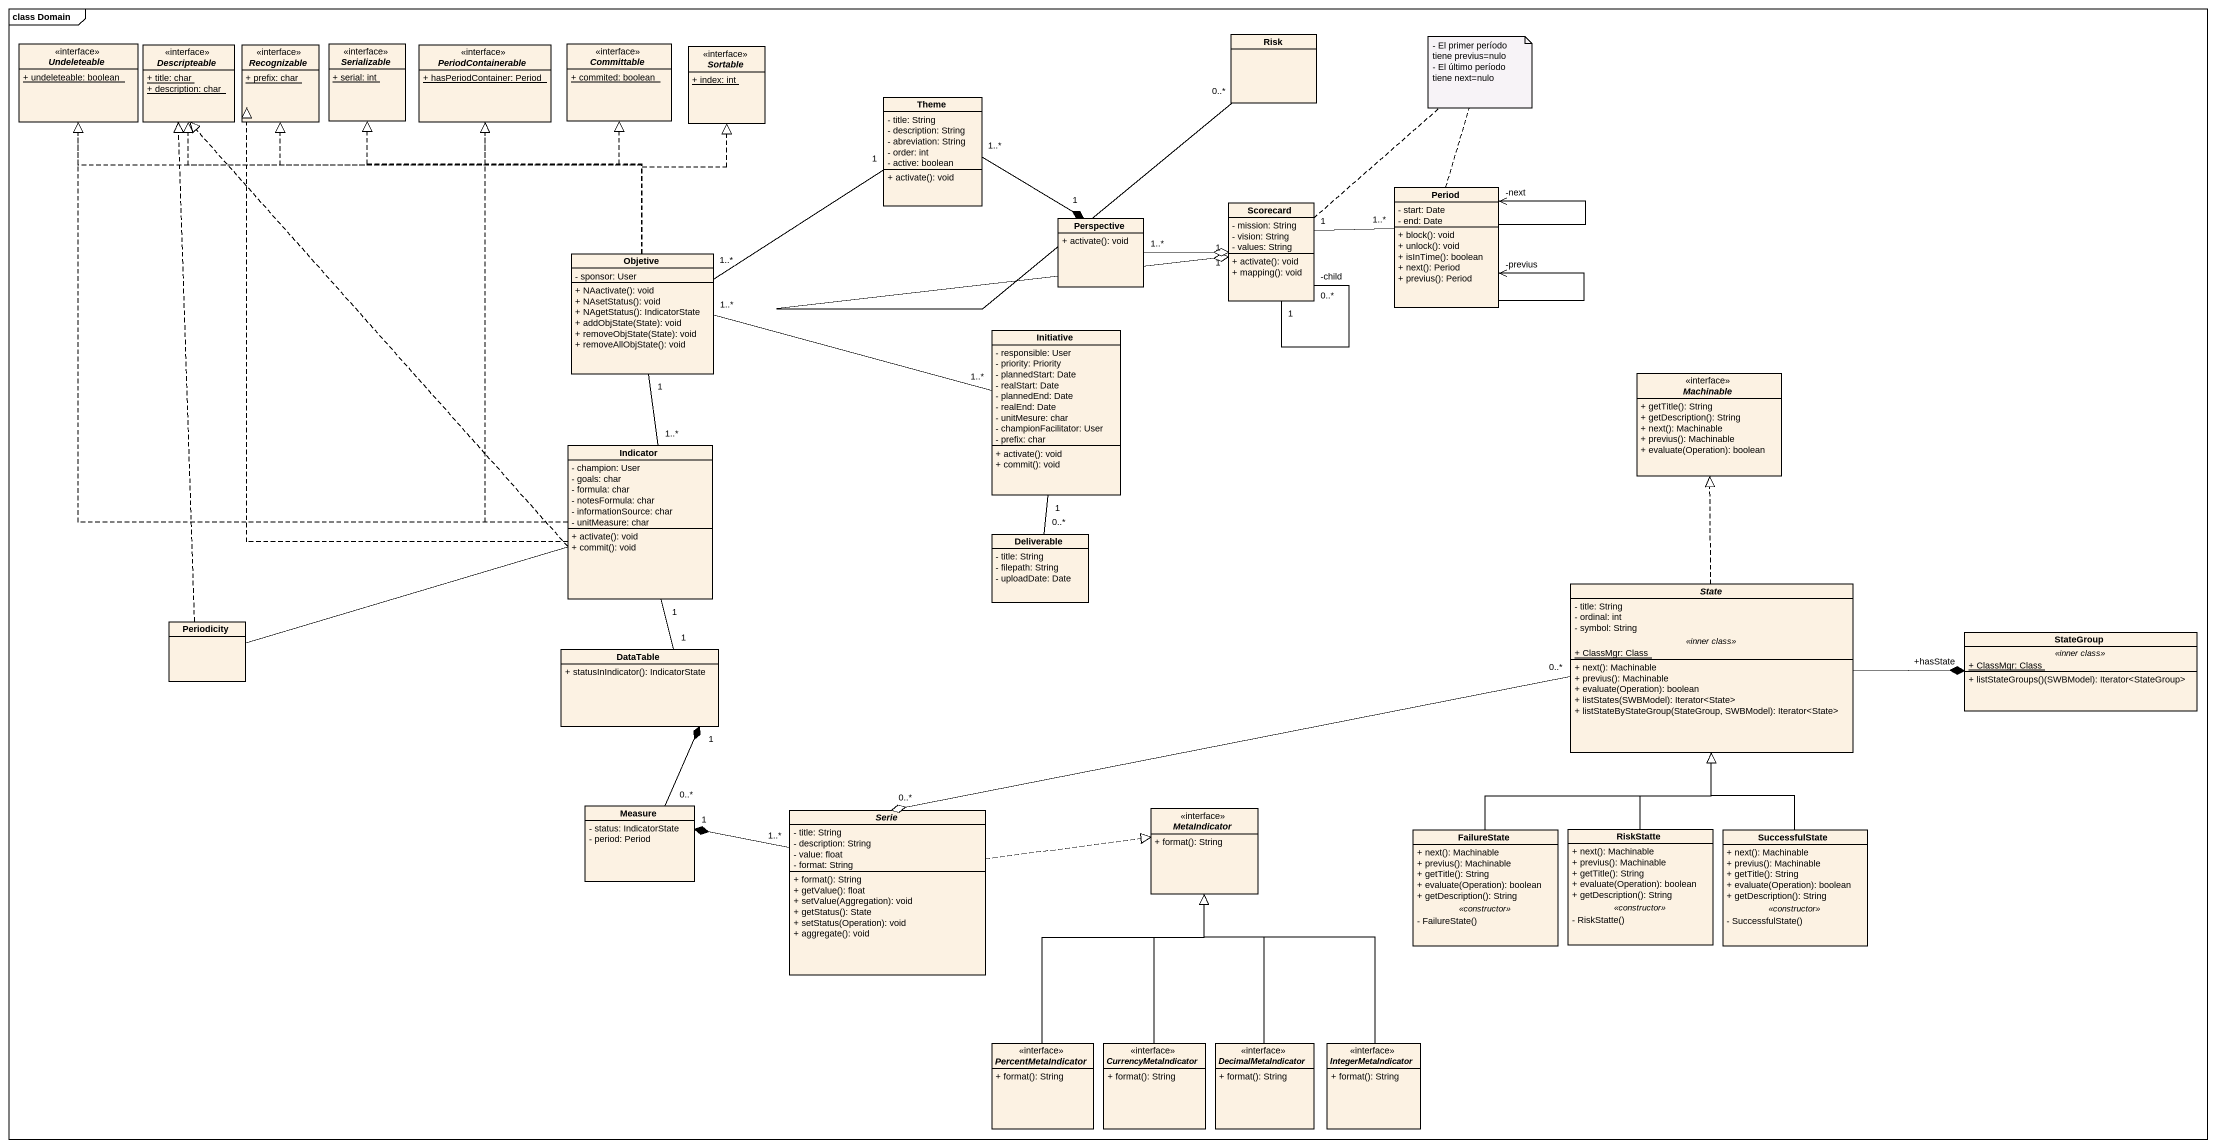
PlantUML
@startuml
mainframe class Domain
hide circle
hide empty members
skinparam classAttributeIconSize 0
interface Undeleteable <<interface>> {
  {static} + undeleteable: boolean
}
interface Descripteable <<interface>> {
  {static} + title: char
  {static} + description: char
}
interface Recognizable <<interface>> {
  {static} + prefix: char
}
interface Serializable <<interface>> {
  {static} + serial: int
}
interface PeriodContainerable <<interface>> {
  {static} + hasPeriodContainer: Period
}
interface Committable <<interface>> {
  {static} + commited: boolean
}
interface Sortable <<interface>> {
  {static} + index: int
}
class Risk
class Theme {
  - title: String
  - description: String
  - abreviation: String
  - order: int
  - active: boolean
  + activate(): void
}
class Perspective {
  + activate(): void
}
class Scorecard {
  - mission: String
  - vision: String
  - values: String
  + activate(): void
  + mapping(): void
}
class Period {
  - start: Date
  - end: Date
  + block(): void
  + unlock(): void
  + isInTime(): boolean
  + next(): Period
  + previus(): Period
}
class Objetive {
  - sponsor: User
  + NAactivate(): void
  + NAsetStatus(): void
  + NAgetStatus(): IndicatorState
  + addObjState(State): void
  + removeObjState(State): void
  + removeAllObjState(): void
}
class Initiative {
  - responsible: User
  - priority: Priority
  - plannedStart: Date
  - realStart: Date
  - plannedEnd: Date
  - realEnd: Date
  - unitMesure: char
  - championFacilitator: User
  - prefix: char
  + activate(): void
  + commit(): void
}
interface Machinable <<interface>> {
  + getTitle(): String
  + getDescription(): String
  + next(): Machinable
  + previus(): Machinable
  + evaluate(Operation): boolean
}
class Indicator {
  - champion: User
  - goals: char
  - formula: char
  - notesFormula: char
  - informationSource: char
  - unitMeasure: char
  + activate(): void
  + commit(): void
}
class Deliverable {
  - title: String
  - filepath: String
  - uploadDate: Date
}
abstract class "State" as State_ {
  - title: String
  - ordinal: int
  - symbol: String
  .. <<inner class>> ..
  {static} + ClassMgr: Class
  --
  + next(): Machinable
  + previus(): Machinable
  + evaluate(Operation): boolean
  + listStates(SWBModel): Iterator<State>
  + listStateByStateGroup(StateGroup, SWBModel): Iterator<State>
}
class Periodicity
class StateGroup {
  .. <<inner class>> ..
  {static} + ClassMgr: Class
  --
  + listStateGroups()(SWBModel): Iterator<StateGroup>
}
class DataTable {
  + statusInIndicator(): IndicatorState
}
class Measure {
  - status: IndicatorState
  - period: Period
}
abstract class Serie {
  - title: String
  - description: String
  - value: float
  - format: String
  + format(): String
  + getValue(): float
  + setValue(Aggregation): void
  + getStatus(): State
  + setStatus(Operation): void
  + aggregate(): void
}
interface MetaIndicator <<interface>> {
  + format(): String
}
class FailureState {
  + next(): Machinable
  + previus(): Machinable
  + getTitle(): String
  + evaluate(Operation): boolean
  + getDescription(): String
  .. <<constructor>> ..
  - FailureState()
}
class RiskStatte {
  + next(): Machinable
  + previus(): Machinable
  + getTitle(): String
  + evaluate(Operation): boolean
  + getDescription(): String
  .. <<constructor>> ..
  - RiskStatte()
}
class SuccessfulState {
  + next(): Machinable
  + previus(): Machinable
  + getTitle(): String
  + evaluate(Operation): boolean
  + getDescription(): String
  .. <<constructor>> ..
  - SuccessfulState()
}
interface PercentMetaIndicator <<interface>> {
  + format(): String
}
interface CurrencyMetaIndicator <<interface>> {
  + format(): String
}
interface DecimalMetaIndicator <<interface>> {
  + format(): String
}
interface IntegerMetaIndicator <<interface>> {
  + format(): String
}
Theme "1" -left- "1..*" Objetive
Perspective "1" *-up- "1..*" Theme
Scorecard "1" o-up- "0..*" Risk
Scorecard "1" o-left- "1..*" Perspective
Scorecard "1" -- "-child\n0..*" Scorecard
Scorecard "1" -right- "1..*" Period
Period --> "-previus" Period
Period --> "-next" Period
Objetive .left.|> Undeleteable
Objetive .left.|> Descripteable
Objetive .up.|> Recognizable
Objetive .up.|> Serializable
Objetive .up.|> PeriodContainerable
Objetive .up.|> Committable
Objetive .up.|> Sortable
Objetive "1..*" -right- "1..*" Initiative
Objetive "1" -- "1..*" Indicator
Initiative "1" -- "0..*" Deliverable
Indicator .up.|> Undeleteable
Indicator .up.|> Descripteable
Indicator .up.|> Recognizable
Indicator .up.|> PeriodContainerable
Indicator -left- Periodicity
Indicator "1" -- "1" DataTable
State_ .up.|> Machinable
State_ -right-* "+hasState" StateGroup
State_ "0..*" -left-o "0..*" Serie
Periodicity .up.|> Descripteable
Measure "0..*" -up-* "1" DataTable
Serie "1..*" -left-* "1" Measure
Serie .right.|> MetaIndicator
FailureState -up-|> State_
RiskStatte -up-|> State_
SuccessfulState -up-|> State_
PercentMetaIndicator -up-|> MetaIndicator
CurrencyMetaIndicator -up-|> MetaIndicator
DecimalMetaIndicator -up-|> MetaIndicator
IntegerMetaIndicator -up-|> MetaIndicator
note as N1
  - El primer período tiene previus=nulo
  - El último período tiene next=nulo
end note
N1 .. Period
N1 .. Scorecard
@enduml
